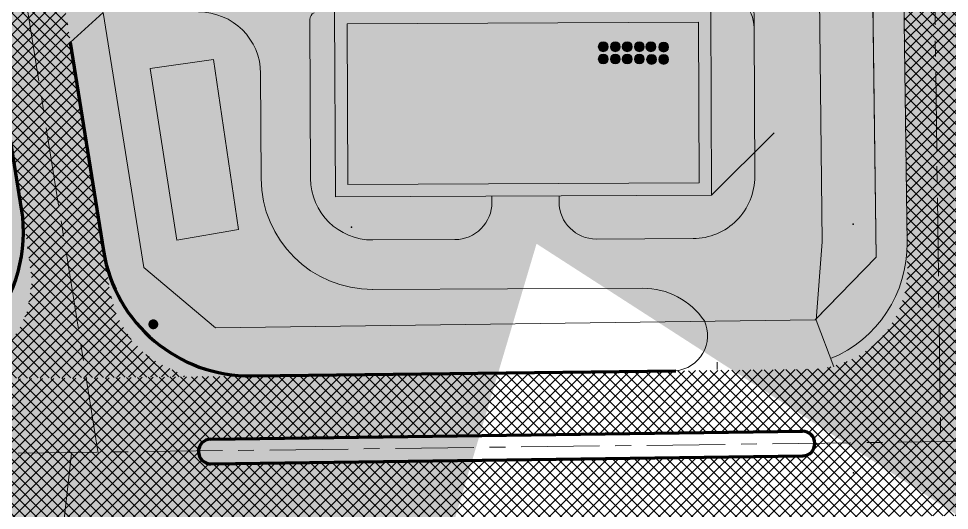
# Model space of a CAD drawing. Header units: millimetres. Extents: x 89040 to 596321, y -313033 to 2401191.
# Drawn here: x 596131.4 to 596206.6, y 1200613.2 to 1200652.9 of the extents above; entities that cross this region are included whole.
import ezdxf

# ---------------------------------------------------------------- set-up
doc = ezdxf.new("R2010")
doc.units = ezdxf.units.MM
doc.header["$MEASUREMENT"] = 0
doc.linetypes.add('CENTER', pattern=[50.800000000000004, 31.75, -6.349999999999999, 6.349999999999999, -6.349999999999999])
doc.layers.get('0').update_dxf_attribs({"color": 251, "lineweight": 9})
for name, color, linetype, lineweight in [('1', 8, 'Continuous', 13), ('4 duong di', 11, 'Continuous', 9), ('9', 254, 'Continuous', 9), ('BONGDO', 251, 'Continuous', 9), ('CONGTRINH', 7, 'Continuous', 20), ('CONGTRINH2', 30, 'Continuous', 18), ('HATCH', 8, 'Continuous', 5), ('KICHTHUOC', 2, 'Continuous', 18), ('KY HIEU', 9, 'Continuous', 9), ('LEDUONG', 6, 'Continuous', 20), ('LONGDUONG', 4, 'Continuous', 90), ('MANH', 8, 'Continuous', 9), ('tang cao', 7, 'Continuous', 5), ('thay1', 7, 'Continuous', 9), ('truc', 8, 'CENTER', 9)]:
    doc.layers.add(name, color=color, linetype=linetype, lineweight=lineweight)
doc.layers.add('DUONG NOI BO CONG TRINH', color=7, linetype='Continuous', lineweight=20, true_color=0x5e5e5e)
doc.layers.add('NOI-SUY-5', color=5, linetype='Continuous')
doc.styles.add('THAO', font='VHELVCN.TTF')
doc.styles.add('VN', font='VHELVCN.TTF')
doc.dimstyles.new('HOA75', dxfattribs={"dimscale": 0, "dimtxt": 450, "dimasz": 120, "dimexe": 150, "dimexo": 0, "dimgap": 50, "dimtad": 1, "dimdec": 0, "dimrnd": 0.001, "dimzin": 13, "dimdsep": 46, "dimtxsty": 'VN', "dimblk": 'TICKA', "dimcen": 0.09, "dimclrd": 9, "dimclre": 9, "dimclrt": 7, "dimadec": 0, "dimazin": 0, "dimtfac": 1, "dimtdec": 0, "dimtix": 1, "dimtmove": 2, "dimatfit": 3, "dimldrblk": 'PL1', "dimfxl": 1, "dimtolj": 1, "dimtzin": 13, "dimarcsym": 0})
doc.dimstyles.new('SK100-M', dxfattribs={"dimscale": 100, "dimtxt": 3.6, "dimasz": 1.5, "dimexe": 3, "dimexo": 2, "dimgap": 0.5, "dimtad": 1, "dimdec": 0, "dimtxsty": 'THAO', "dimblk": 'ARCHTICK', "dimcen": 0.091, "dimdle": 3, "dimclrd": 256, "dimclre": 256, "dimclrt": 9, "dimadec": 0, "dimazin": 0, "dimtfac": 1, "dimtdec": 0, "dimtmove": 2, "dimatfit": 3, "dimfxl": 55, "dimfxlon": 1, "dimlwe": -1, "dimarcsym": 0})

# ---------------------------------------------------------------- blocks, each defined once
blk = doc.blocks.new('_ARCHTICK')
at = {"color": 0, "linetype": 'ByBlock', "const_width": 0.15}
blk.add_lwpolyline([(-0.5, -0.5), (0.5, 0.5)], dxfattribs=at)
blk = doc.blocks.new('PL')
at = {"layer": '1', "ltscale": 100}
blk.add_line((4.029908342286944, 0), (-6.671398499514908, 0), dxfattribs=at)
at = {"layer": '1', "ltscale": 100, "const_width": 1.6}
blk.add_lwpolyline([(0, 0), (-2.566846419125795, -8.508275751170004)], dxfattribs=at)
blk = doc.blocks.new('PL1')
at = {"layer": '4 duong di', "ltscale": 100, "xscale": 0.25, "yscale": 0.25, "zscale": 0.25}
blk.add_blockref('PL', (0, 0), dxfattribs=at)
blk = doc.blocks.new('TICKA')
at = {"color": 0}
for p, q in [((0, 2.5), (0, -2.5)), ((-2.5, 0), (2.5, 0))]:
    blk.add_line(p, q, dxfattribs=at)
at = {"color": 0, "const_width": 0.5}
blk.add_lwpolyline([(-0.7071067811865533, -0.7071067811865462), (0.7071067811865533, 0.7071067811865462)], dxfattribs=at)
at = {"color": 0, "const_width": 0.25}
for points in [[(0.5821067811865533, 0.7071067811865462, 1), (0.8321067811865532, 0.7071067811865462, 1)], [(-0.8321067811865532, -0.7071067811865462, 1), (-0.5821067811865533, -0.7071067811865462, 1)]]:
    blk.add_lwpolyline(points, format="xyb", close=True, dxfattribs=at)

msp = doc.modelspace()

# ---------------------------------------------------------------- hatches: boundary and pattern name
at = {"layer": 'BONGDO'}
h = msp.add_hatch(dxfattribs=at)
h.set_pattern_fill('ANSI35', color=256, style=0)
h.set_pattern_definition([(45, (594650.3527654881, 1198136.11866812), (-0.1767766952966369, 0.1767766952966369), []), (45, (594650.5295421833, 1198136.11866812), (-0.1767766952966369, 0.1767766952966369), [0.3125, -0.0625, 0, -0.0625])])
h.paths.add_polyline_path([(596187.4103834112, 1200638.663488692), (596192.4679148254, 1200643.721020106), (596192.4024651861, 1200658.72087732), (596189.1024965991, 1200658.706478399), (596189.071953434, 1200665.706411765), (596192.3719220211, 1200665.720810686), (596192.2410227426, 1200695.720525114), (596188.9410541555, 1200695.706126193), (596188.9105109905, 1200702.70605956), (596192.2104795775, 1200702.72045848), (596192.1450299383, 1200717.720315694), (596150.1454297395, 1200717.537056704), (596145.0878983253, 1200712.47952529), (596187.0874985241, 1200712.66278428), (596187.1529481633, 1200697.662927066), (596183.8529795763, 1200697.648528146), (596183.8835227411, 1200690.648594779), (596187.1834913284, 1200690.6629937), (596187.314390607, 1200660.663279272), (596184.0144220198, 1200660.648880351), (596184.0449651849, 1200653.648946985), (596187.3449337719, 1200653.663345905)])
at = {"layer": 'DUONG NOI BO CONG TRINH'}
h = msp.add_hatch(dxfattribs=at)
h.set_pattern_fill('NET', color=256, scale=5, angle=45, style=0)
h.set_pattern_definition([(45, (594650.3527654881, 1198136.11866812), (-0.4419417382415922, 0.4419417382415923), []), (135, (594650.3527654881, 1198136.11866812), (-0.4419417382415923, -0.4419417382415922), [])])
h.paths.add_polyline_path([(596125.6364309805, 1200623.821235537), (596145.0004258447, 1200623.984079093), (596142.6526523195, 1200625.110746356), (596141.5554490177, 1200625.887799161), (596140.5417988925, 1200626.911899641), (596139.3696200006, 1200628.826765776), (596138.8110185011, 1200630.745625869), (596138.460359141, 1200632.945813344), (596137.8388586788, 1200636.845374252), (596125.2512402663, 1200716.459010464), (596125.5393741954, 1200718.586713851), (596127.1191045854, 1200721.596802985), (596128.5179915319, 1200722.908534199), (596129.963211004, 1200723.752080021), (596133.1076000488, 1200724.457720828), (596135.0089185298, 1200724.491864557), (596138.0540508438, 1200724.546548806), (596137.9463206808, 1200730.545581579), (596133.540189178, 1200730.466456612), (596129.8980286246, 1200730.401050977), (596127.9338310867, 1200730.609666923), (596125.8447306387, 1200731.420178536), (596124.6165958858, 1200732.26762566), (596122.8979325648, 1200734.277988266), (596121.8540970103, 1200737.140636308), (596121.4868087572, 1200739.445160603), (596110.6643981662, 1200807.349614157), (596110.2223562856, 1200810.756685245), (596110.488349128, 1200812.802445077), (596111.1066535895, 1200814.412745302), (596111.9895020319, 1200815.771815139), (596113.4740885573, 1200817.195159721), (596115.2962042019, 1200818.202330548), (596117.7615290058, 1200818.743401605), (596096.8437790333, 1200817.536463812), (596099.878241988, 1200816.55992974), (596101.1628239468, 1200815.715848774), (596102.4624255061, 1200814.394630365), (596103.6246287245, 1200812.328244581), (596104.0479854493, 1200810.742119553), (596104.7632245105, 1200806.254402402), (596113.8944572891, 1200748.961125003), (596115.4405990026, 1200739.259967641), (596115.4026764871, 1200736.523292076), (596114.78692528, 1200734.611663905), (596112.482123618, 1200731.709701655), (596109.1814116547, 1200730.170978146), (596106.2024426075, 1200729.976274558), (596101.370897574, 1200729.891946419), (596004.2343631919, 1200728.144392664), (595999.9463464811, 1200728.067388794), (595997.7896702822, 1200728.169411306), (595996.3632740749, 1200728.728707769), (595995.1147709715, 1200729.759378025), (595994.5398647463, 1200730.56672378), (595994.0521859507, 1200731.748750123), (595993.9382589255, 1200733.809130467), (595991.4701819994, 1200717.762229246), (595992.0731843833, 1200719.486911765), (595993.1224015964, 1200720.767524807), (595995.0073046098, 1200721.800754023), (595997.233798741, 1200722.021393209), (595998.3201987818, 1200722.045293004), (596004.052284131, 1200722.171393575), (596105.5666125373, 1200723.919762468), (596108.9824021976, 1200723.977643579), (596113.0603673715, 1200723.753505013), (596116.201484319, 1200722.127888012), (596118.0778543045, 1200719.824356507), (596119.0575794367, 1200716.565478476), (596123.7596369155, 1200687.062749763), (596132.0322288875, 1200635.156953672), (596132.4763748689, 1200631.736680554), (596132.1207354149, 1200629.377919896), (596131.5964283643, 1200628.089100778), (596130.5933266084, 1200626.580819674), (596129.6018014428, 1200625.594205284), (596128.3964434519, 1200624.762939642), (596126.7575564927, 1200624.068811854)])
h = msp.add_hatch(dxfattribs=at)
h.set_pattern_fill('NET', color=256, scale=5, angle=45, style=0)
h.set_pattern_definition([(45, (27179.21699432831, -3.795911343069747), (-0.4419417382415922, 0.4419417382415923), []), (135, (27179.21699432831, -3.795911343069747), (-0.4419417382415923, -0.4419417382415922), [])])
h.paths.add_polyline_path([(595998.6559202491, 1200617.010962626), (596052.6180359892, 1200617.659607114, -1.001505896176268), (596052.6420749613, 1200615.659753852), (595998.6799592212, 1200615.011109364, -1.001505896169876)], flags=16)
h.paths.add_polyline_path([(596078.6156593093, 1200618.01123476), (596120.7133969328, 1200618.580622515, -1), (596120.7404452122, 1200616.580805426), (596078.6427075886, 1200616.01141767, -1)], flags=16)
h.paths.add_polyline_path([(596146.9251532733, 1200618.93514639), (596194.750692297, 1200619.582004816, -1), (596194.7777405763, 1200617.582187727), (596146.9522015526, 1200616.935329301, -1)], flags=16)
edge = h.paths.add_edge_path()
edge.add_line((595975.3657731194, 1200621.615198485), (595814.2191544888, 1200619.435629782))
edge.add_line((595814.2191544888, 1200619.435629782), (595814.2191544888, 1200614.440191809))
edge.add_line((595814.2191544888, 1200614.440191809), (595970.654496543, 1200616.63223688))
edge.add_arc((595970.668994583, 1200615.632341982), 0.9999999999477333, -89.2251002501614, 90.83070561076909, ccw=False)
edge.add_line((595970.682518723, 1200614.632433438), (595814.219154489, 1200612.439995707))
edge.add_line((595814.2191544888, 1200612.439995707), (595814.2191544888, 1200607.434532218))
edge.add_line((595814.2191544888, 1200607.434532218), (595974.1899593043, 1200609.598197596))
edge.add_arc((595974.2846282816, 1200602.598837783), 7.000000000000224, -2.97859514830634e-11, 90.77489974443807, ccw=False)
edge.add_line((595981.2846282816, 1200602.598837783), (595981.2846282816, 1200568.116294836))
edge.add_line((595981.2846282816, 1200568.116294836), (595987.2846282816, 1200568.116294836))
edge.add_line((595987.2846282816, 1200568.116294836), (595987.2846282816, 1200602.869345315))
edge.add_arc((595994.2846282816, 1200602.869345315), 6.999999999999652, 90.77489974509882, 179.9999999999777, ccw=False)
edge.add_line((595994.1899593043, 1200609.868705127), (596214.8495064847, 1200612.853208601))
edge.add_arc((596214.9576996019, 1200604.853940244), 7.999999999999771, 0.7748997443783878, 90.77489974684738, ccw=False)
edge.add_line((596222.9569679591, 1200604.962133361), (596223.1216775174, 1200592.784316545))
edge.add_line((596223.1216775174, 1200592.784316545), (596232.2089020642, 1200584.085348516))
edge.add_line((596232.2089020642, 1200584.085348516), (596230.7125239094, 1200568.116294836))
edge.add_line((596230.7125239094, 1200568.116294836), (596235.7344274414, 1200568.116294836))
edge.add_line((596235.7344274414, 1200568.116294836), (596236.8020628274, 1200579.50988992))
edge.add_arc((596237.797701228, 1200579.41659375), 1.000000000025044, -5.353261999382028, 174.6467380006179, ccw=False)
edge.add_line((596238.7933396285, 1200579.32329758), (596237.7431888541, 1200568.116294836))
edge.add_line((596237.7431888541, 1200568.116294836), (596242.7650923858, 1200568.116294836))
edge.add_line((596242.7650923858, 1200568.116294836), (596246.7145287261, 1200610.263903525))
edge.add_line((596246.7145287261, 1200610.263903525), (596249.3857955426, 1200635.204781873))
edge.add_arc((596209.6132655388, 1200639.464577303), 40.00000000000047, 353.8866998375029, 369.972605474975)
edge.add_line((596249.0088921756, 1200646.391669181), (596246.000757934, 1200663.499473659))
edge.add_line((596246.000757934, 1200663.499473659), (596243.074904783, 1200681.545597674))
edge.add_line((596243.074904783, 1200681.545597674), (596240.9523005484, 1200693.978825386))
edge.add_line((596240.9523005484, 1200693.978825386), (596234.8613653866, 1200727.436002905))
edge.add_line((596234.8613653866, 1200727.436002905), (596233.1083690637, 1200738.302447849))
edge.add_line((596233.1083690637, 1200738.302447849), (596228.0437250029, 1200738.302447849))
edge.add_line((596228.0437250029, 1200738.302447849), (596229.9332017264, 1200726.58999043))
edge.add_line((596229.9332017264, 1200726.58999043), (596240.6511780344, 1200667.716726069))
edge.add_arc((596239.6270493247, 1200667.758979898), 1.025000000000214, 202.9981794380681, 357.6374124406359, ccw=False)
edge.add_line((596238.6835191245, 1200667.358510471), (596227.961936262, 1200726.25158544))
edge.add_line((596227.9619362621, 1200726.251585439), (596226.0178673784, 1200738.302447849))
edge.add_line((596226.0178673784, 1200738.302447849), (596220.9532233176, 1200738.302447849))
edge.add_line((596220.9532233176, 1200738.302447849), (596223.0337726017, 1200725.405572965))
edge.add_line((596223.0337726017, 1200725.405572964), (596234.5272601291, 1200662.272467408))
edge.add_line((596234.5272601291, 1200662.272467408), (596222.346572496, 1200650.091779775))
edge.add_line((596222.346572496, 1200650.091779775), (596222.5782920497, 1200632.959572611))
edge.add_arc((596214.5790236925, 1200632.851379494), 7.999999999999778, -89.2251003182783, 0.7748997451993205, ccw=False)
edge.add_line((596214.6872168008, 1200624.852111136), (596214.350045043, 1200624.847550762))
edge.add_arc((596214.2689002119, 1200630.84700203), 6.000000000000309, 180.7748997448345, 270.774899681999, ccw=False)
edge.add_line((596208.269448944, 1200630.765857192), (596207.3404592219, 1200699.450800349))
edge.add_line((596207.3404592219, 1200699.450800349), (596201.5986652263, 1200738.302447849))
edge.add_line((596201.5986652263, 1200738.302447849), (596196.5443571823, 1200738.302447849))
edge.add_line((596196.5443571823, 1200738.302447849), (596202.2479127671, 1200699.709539215))
edge.add_arc((596192.3553617847, 1200698.247542273), 10.00000000000323, 0.7748997448081241, 8.406756993279828, ccw=False)
edge.add_line((596202.3544472312, 1200698.382783669), (596203.2428579415, 1200632.698053583))
edge.add_arc((596195.2435895844, 1200632.589860466), 8.000000000000002, -89.39342007300291, 0.7748997448214254, ccw=False)
edge.add_line((596195.3282825375, 1200624.590308785), (596062.0721675436, 1200622.98373728))
edge.add_line((596062.0721675436, 1200622.98373728), (595993.3999588923, 1200621.859215063))
edge.add_arc((595993.2846282818, 1200627.858106531), 6.000000000000245, 179.9999999999696, 271.1013940364465, ccw=False)
edge.add_line((595987.2846282817, 1200627.858106531), (595987.2846282817, 1200690.089951259))
edge.add_arc((595993.2846282818, 1200690.089951259), 6.000000000000794, 171.2561994801889, 179.9999999999826, ccw=False)
edge.add_line((595987.3543604938, 1200691.002049919), (595994.6293489247, 1200738.302447849))
edge.add_line((595994.6293489247, 1200738.302447849), (595988.5587967527, 1200738.302447849))
edge.add_line((595988.5587967527, 1200738.302447849), (595981.3543604938, 1200691.460764849))
edge.add_arc((595987.2846282817, 1200690.54866619), 6.000000000000679, 171.2561994801625, 179.9999999999739)
edge.add_line((595981.2846282817, 1200690.54866619), (595981.2846282817, 1200627.614649753))
edge.add_arc((595975.2846282817, 1200627.614649753), 5.999999999999999, 270.7748997452253, 359.99999999996965, ccw=False)
at = {"layer": 'tang cao'}
h = msp.add_hatch(color=256, dxfattribs=at)
edge = h.paths.add_edge_path()
edge.add_arc((596178.6590496479, 1200650.672006661), 0.399280375762523, 0, 360)
h = msp.add_hatch(color=256, dxfattribs=at)
edge = h.paths.add_edge_path()
edge.add_arc((596179.6399230494, 1200650.672006661), 0.399280375762523, 0, 360)
h = msp.add_hatch(color=256, dxfattribs=at)
edge = h.paths.add_edge_path()
edge.add_arc((596180.5933293445, 1200650.672006661), 0.399280375762523, 0, 360)
h = msp.add_hatch(color=256, dxfattribs=at)
edge = h.paths.add_edge_path()
edge.add_arc((596181.5729765854, 1200650.672006661), 0.399280375762523, 0, 360)
h = msp.add_hatch(color=256, dxfattribs=at)
edge = h.paths.add_edge_path()
edge.add_arc((596182.5088852344, 1200650.672006661), 0.399280375762523, 0, 360)
h = msp.add_hatch(color=256, dxfattribs=at)
edge = h.paths.add_edge_path()
edge.add_arc((596183.546222788, 1200650.642268254), 0.399280375762523, 0, 360)
h = msp.add_hatch(color=256, dxfattribs=at)
edge = h.paths.add_edge_path()
edge.add_arc((596178.6590496479, 1200649.676603892), 0.399280375762523, 0, 360)
h = msp.add_hatch(color=256, dxfattribs=at)
edge = h.paths.add_edge_path()
edge.add_arc((596179.6399230494, 1200649.676603892), 0.399280375762523, 0, 360)
h = msp.add_hatch(color=256, dxfattribs=at)
edge = h.paths.add_edge_path()
edge.add_arc((596180.5933293445, 1200649.676603892), 0.399280375762523, 0, 360)
h = msp.add_hatch(color=256, dxfattribs=at)
edge = h.paths.add_edge_path()
edge.add_arc((596181.5729765854, 1200649.676603892), 0.399280375762523, 0, 360)
h = msp.add_hatch(color=256, dxfattribs=at)
edge = h.paths.add_edge_path()
edge.add_arc((596182.5653493865, 1200649.646865485), 0.399280375762523, 0, 360)
h = msp.add_hatch(color=256, dxfattribs=at)
edge = h.paths.add_edge_path()
edge.add_arc((596183.546222788, 1200649.646865485), 0.399280375762523, 0, 360)

# ---------------------------------------------------------------- linework, layer by layer
at = {"layer": '9', "color": 8}
for p, q in [((596190.851445419, 1200652.178631767), (596190.8078123262, 1200662.178536576)), ((596178.1007437591, 1200635.122834149), (596185.9256692723, 1200635.156977045))]:
    msp.add_line(p, q, dxfattribs=at)
at = {"layer": 'BONGDO'}
msp.add_line((596187.4103834112, 1200638.663488692), (596192.4679148254, 1200643.721020106), dxfattribs=at)
at = {"layer": 'CONGTRINH'}
for p, q in [((596187.3449337719, 1200653.663345905), (596187.4103834112, 1200638.663488692)), ((596156.9452231518, 1200653.530701303), (596157.010672791, 1200638.530844089)), ((596157.010672791, 1200638.530844089), (596187.4103834112, 1200638.663488692))]:
    msp.add_line(p, q, dxfattribs=at)
at = {"layer": 'CONGTRINH', "const_width": 0.8}
msp.add_lwpolyline([(596157.010672791, 1200638.530844089), (596156.9452231518, 1200653.530701303), (596187.3449337719, 1200653.663345905), (596187.4103834112, 1200638.663488692), (596157.010672791, 1200638.530844089)], dxfattribs=at)
at = {"layer": 'CONGTRINH2'}
msp.add_lwpolyline([(596158.0062999625, 1200639.53519788), (596157.9495769418, 1200652.535074132), (596186.3493066005, 1200652.658992116), (596186.4060296211, 1200639.659115863)], close=True, dxfattribs=at)
at = {"layer": 'HATCH', "const_width": 0.4000000000813627}
msp.add_lwpolyline([(596142.2909777611, 1200628.425801289, 1), (596142.2927230847, 1200628.025805097, 1)], format="xyb", close=True, dxfattribs=at)
at = {"layer": 'KICHTHUOC'}
msp.add_lwpolyline([(596197.038472463, 1200625.450397359, 0.3071421099217695), (596203.2140790555, 1200634.825823248), (596202.3544472312, 1200698.382783669)], format="xyb", dxfattribs=at)
at = {"layer": 'LEDUONG'}
for p, q in [((596196.3412104672, 1200634.896559893), (596195.532852209, 1200711.109859412)), ((596199.8479105035, 1200698.84917131), (596200.7295624403, 1200633.664151779)), ((596138.2371373198, 1200653.449071362), (596135.5817070361, 1200651.007713372)), ((596154.9479820133, 1200652.894057403), (596155.0041468655, 1200640.022103192)), ((596190.9038051305, 1200640.178745996), (596190.851445419, 1200652.178631767)), ((596150.9670968127, 1200648.504569043), (596151.0041849416, 1200640.004649955)), ((596175.0855007338, 1200638.609710905), (596175.0876823884, 1200638.109715664)), ((596160.0259158164, 1200635.043967334), (596166.6758525145, 1200635.072983341)), ((596178.1007437591, 1200635.122834149), (596185.9256692723, 1200635.156977045)), ((596196.3412104672, 1200634.896559893), (596195.855939419, 1200628.568086627)), ((596200.7295624403, 1200633.664151779), (596195.7976404154, 1200628.596988358)), ((596195.7976404154, 1200628.596988358), (596200.7295624403, 1200633.664151779)), ((596160.0170830805, 1200631.043929102), (596181.836053178, 1200631.139132923)), ((596195.855939419, 1200628.568086627), (596197.2899454529, 1200624.78740139))]:
    msp.add_line(p, q, dxfattribs=at)
for points in [[(596195.8317029291, 1200628.631984922), (596200.7295624404, 1200633.664151779), (596199.8479105035, 1200698.84917131), (596197.0699025681, 1200717.646464476), (596191.3397101198, 1200722.502964831), (596132.4070404575, 1200721.444656541), (596128.2174009711, 1200716.444174782), (596131.2475676729, 1200697.393207958)], [(596138.2371373198, 1200653.449071362), (596141.5196770156, 1200632.811409808), (596147.3046258783, 1200627.941102074), (596195.7976404154, 1200628.596988358)], [(596149.1739823469, 1200635.880901171), (596147.1488615562, 1200649.638035087), (596142.0287505584, 1200648.91335196), (596144.1948430962, 1200635.01636697), (596149.1739823469, 1200635.880901171)], [(596169.6627340293, 1200638.086044712), (596169.6605523748, 1200638.586039952)]]:
    msp.add_lwpolyline(points, dxfattribs=at)
for centre, radius, start, end in [((596187.8514739763, 1200652.165541839), 3.000000000610219, 0.2500000042649632, 90.24999999759491), ((596145.967144408, 1200648.482752497), 5.000000001017033, 0.2500000042649632, 90.24999999759491), ((596155.5478118272, 1200652.879767735), 0.6000000001220439, 116.263992495956, 180.250000004265), ((596160.0040992699, 1200640.043919739), 5.000000001017033, 180.250000004265, 270.2499999975949), ((596185.9038527259, 1200640.156929449), 5.000000001017033, 270.2499999975949, 0.2500000042649632), ((596160.0040992699, 1200640.043919739), 9.000000001830658, 180.250000004265, 270.2499999975949), ((596166.6627625866, 1200638.072954783), 3.000000000610219, 270.2499999975949, 0.2500000042649632), ((596178.0876538312, 1200638.122805592), 3.000000000610219, 180.250000004265, 270.2499999975949), ((596181.8622330336, 1200625.139190038), 6.000000001220437, 34.07520257692619, 90.24999999759491), ((596184.2091895487, 1200627.320148991), 2.876370864288828, 276.0734757321565, 24.23568362423589)]:
    msp.add_arc(centre, radius, start, end, dxfattribs=at)
at = {"layer": 'LONGDUONG'}
for p, q in [((596146.9251532733, 1200618.93514639), (596194.750692297, 1200619.582004816)), ((596146.9522015526, 1200616.935329301), (596194.7777405763, 1200617.582187727))]:
    msp.add_line(p, q, dxfattribs=at)
at = {"layer": 'LONGDUONG', "flags": 128}
for points in [[(596115.3610427658, 1200623.626202269), (596119.9419923472, 1200623.681431427, 0.4576496141356797), (596131.6477647334, 1200637.569246949), (596121.696362799, 1200700.008617991)], [(596135.5817070361, 1200651.007713372), (596138.2672564917, 1200634.157422326, 0.3720718481352515), (596150.2623582956, 1200624.046981901), (596184.5135203593, 1200624.459923108)]]:
    msp.add_lwpolyline(points, format="xyb", dxfattribs=at)
at = {"layer": 'LONGDUONG'}
for centre, start, end in [((596194.7642164368, 1200618.582096272), 270.7748997465428, 90.77489974654281), ((596146.938677413, 1200617.935237846), 90.77489974654281, 270.7748997465428)]:
    msp.add_arc(centre, 0.9999999998311015, start, end, dxfattribs=at)
at = {"layer": 'NOI-SUY-5'}
for p in [(596198.8709943283, 1200636.324088657), (596158.3009943283, 1200636.084088657), (596198.8739943284, 1200616.224088657)]:
    msp.add_point(p, dxfattribs=at)
at = {"layer": 'tang cao'}
for centre in [(596178.6590496479, 1200650.672006661), (596179.6399230494, 1200650.672006661), (596180.5933293445, 1200650.672006661), (596181.5729765854, 1200650.672006661), (596182.5088852344, 1200650.672006661), (596183.546222788, 1200650.642268254), (596178.6590496479, 1200649.676603892), (596179.6399230494, 1200649.676603892), (596180.5933293445, 1200649.676603892), (596181.5729765854, 1200649.676603892), (596182.5653493865, 1200649.646865485), (596183.546222788, 1200649.646865485)]:
    msp.add_circle(centre, 0.399280375762523, dxfattribs=at)
at = {"layer": 'thay1'}
msp.add_line((596187.8621759192, 1200625.165369894), (596187.8669108083, 1200624.573982372), dxfattribs=at)
at = {"layer": 'truc', "color": 171, "ltscale": 0.2}
for p, q in [((596137.8387000181, 1200617.785514495), (596105.5171262679, 1200820.58495415)), ((596204.8406878604, 1200699.416990001), (596205.9319672579, 1200618.733144305)), ((595785.9646089791, 1200613.497524131), (596241.5234313398, 1200619.176853522)), ((596135.6890002151, 1200617.813709693), (596116.1936262089, 1200443.096802706))]:
    msp.add_line(p, q, dxfattribs=at)

# ---------------------------------------------------------------- leaders
at = {"layer": 'KY HIEU', "color": 8}
for points in [[(596082.9281447786, 1200681.297668505), (596084.4309540929, 1200681.313406463)], [(596075.5850717126, 1200666.27352705), (596077.0878810268, 1200666.289265008)], [(596092.9377149222, 1200686.595932847), (596094.0543679807, 1200686.110197474)]]:
    msp.add_leader(points, dimstyle='SK100-M', override={"dimasz": 2.1, "dimgap": 0.5, "dimtad": 0}, dxfattribs=at)
at = {"layer": 'MANH'}
msp.add_leader([(596160.3243393612, 1200675.465654242), (596157.6914925697, 1200675.454166208)], dimstyle='HOA75', override={"dimscale": 1, "dimtad": 0}, dxfattribs=at)

doc.saveas('drawing.dxf')
